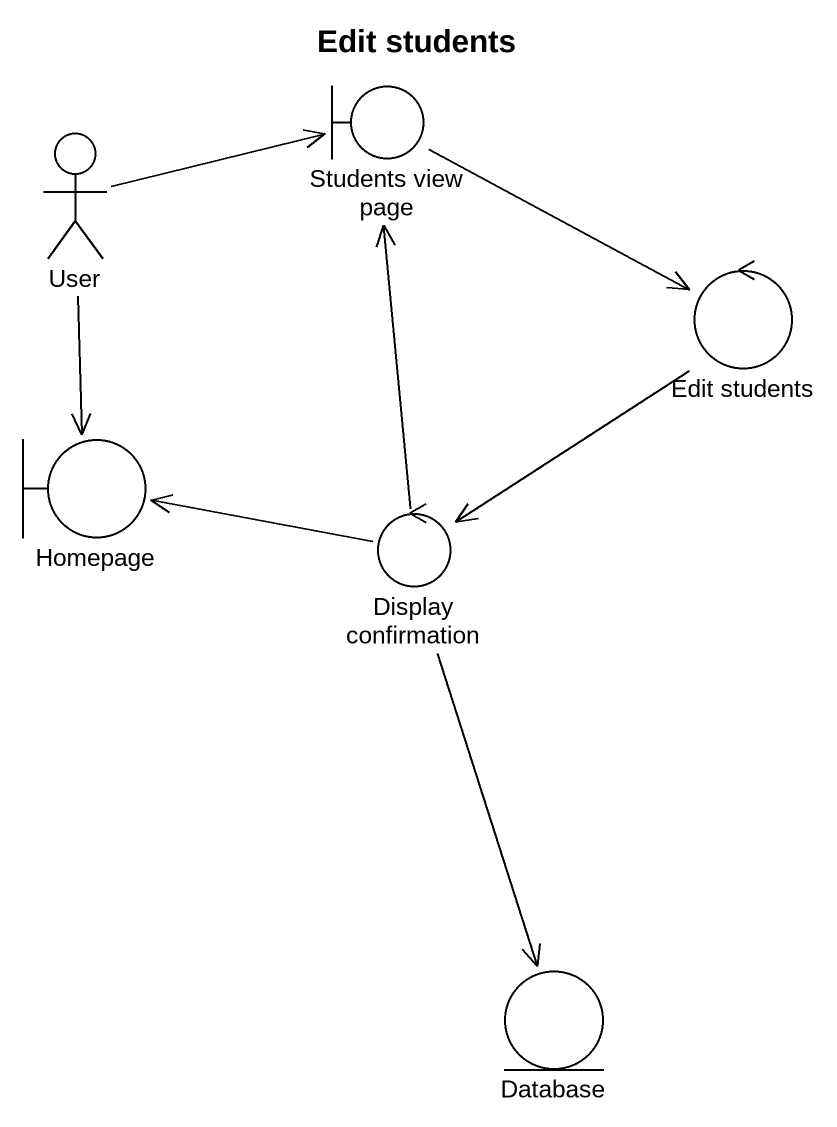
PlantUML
@startuml
title Edit students
actor User
boundary "Students view page" as Students_view_page
control "Edit students" as Edit_students
boundary Homepage
control "Display confirmation" as Display_confirmation
entity "Database" as Database_
User -right-> Students_view_page
User --> Homepage
Students_view_page -right-> Edit_students
Edit_students --> Display_confirmation
Display_confirmation -up-> Students_view_page
Display_confirmation -left-> Homepage
Display_confirmation --> Database_
@enduml
